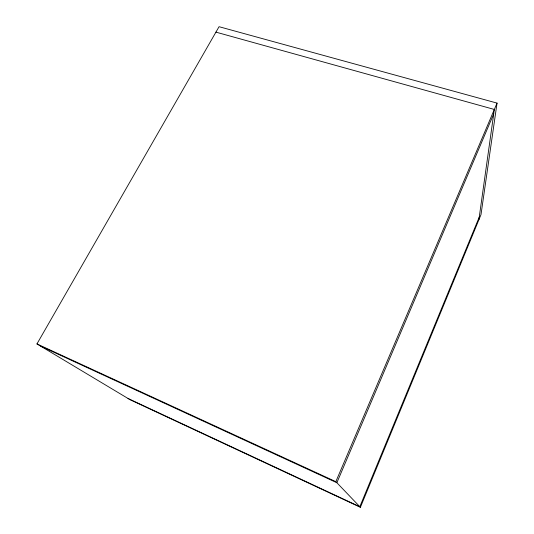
<?xml version="1.0" encoding="UTF-8"?>
<svg xmlns="http://www.w3.org/2000/svg" width="534" height="534" viewBox="0 0 534 534"><rect width="100%" height="100%" fill="white"/><g stroke="black" fill="none" stroke-linecap="round" stroke-linejoin="round"><path stroke-width="0.8" d="M478.878 219.768L494.337 109.457L215.936 32.133M497.047 103.102L480.987 214.655L360.397 507.3L130.249 399.806L36.953 343.923L219.053 26.7L497.047 103.102L335.839 481.661L360.397 507.3M479.252 217.111L359.823 506.706L128.006 398.464M493.71 113.922L336.867 482.736L40.744 346.192M36.953 343.923L335.839 481.661"/></g></svg>
